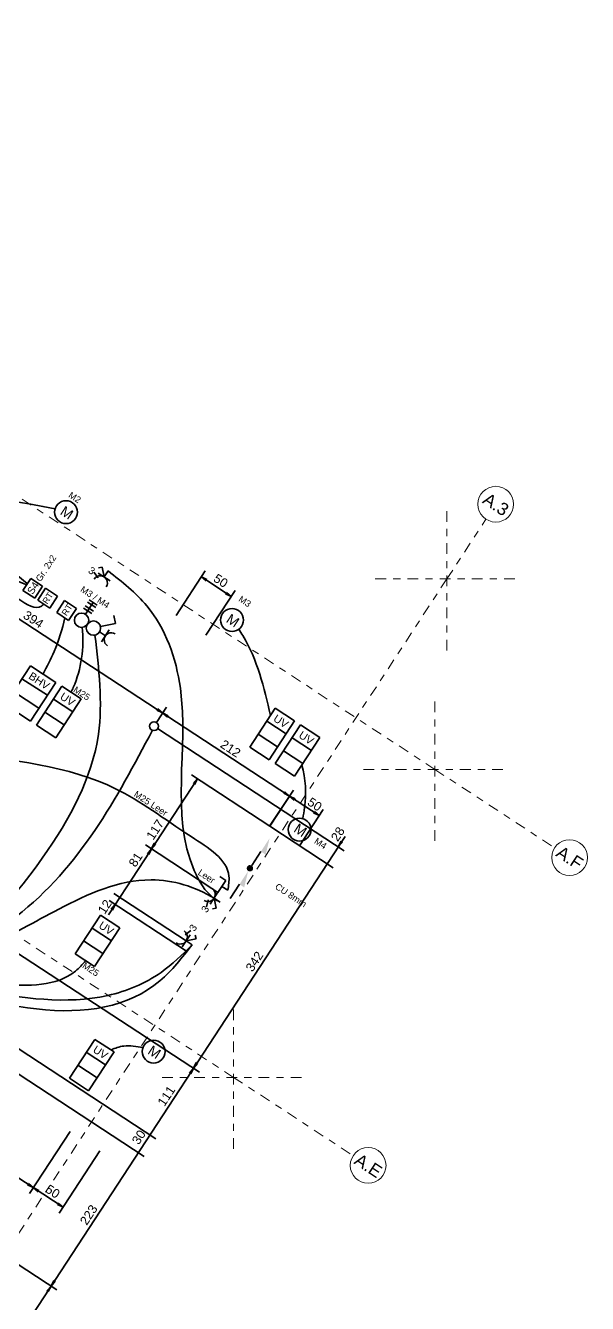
# Model space of a CAD drawing. Header units: metres. Extents: x 2696276 to 2696381, y 1245119 to 1245220.
# Drawn here: x 2696306.13 to 2696313.99, y 1245172.01 to 1245189.88 of the extents above; entities that cross this region are included whole.
import ezdxf
from ezdxf.lldxf.tags import DXFTag

# ---------------------------------------------------------------- set-up
doc = ezdxf.new("R2010")
doc.units = ezdxf.units.M
doc.header["$PDMODE"] = 2
doc.header["$PDSIZE"] = -2
doc.linetypes.add('000_hbf_Strichpunkt 3_1_1mm Achsen', pattern=[0.25, 0.15, -0.05, 0, -0.05])
for name, color, linetype, lineweight, true_color in [('008_232.1__Erdungen u. Schutzpotenzialausgleich', 1, 'Continuous', 35, 0xff0000), ('011_232.51_Lichtinstallationen allgemein', 150, 'Continuous', 35, 0x0080ff), ('011_232.51_Lichtinstallationen allgemein_Deckenltg', 150, 'Continuous', 35, 0x0080ff), ('013_232.61_Kraftinstallationen allgemein_Deckenltg', 1, 'Continuous', 35, 0xff0000), ('014_232.62_Storeninstallationen', 1, 'Continuous', 35, 0xff0000), ('014_232.62_Storeninstallationen_Deckenltg', 1, 'Continuous', 35, 0xff0000), ('016_232.70_HLKS-Installation', 5, 'Continuous', 35, 0x0000ff), ('016_232.70_HLKS-Installation_Bodenltg', 5, 'STRICHLINIE', 35, 0x0000ff), ('018_233.01_Innenleuchten', 150, 'Continuous', 35, 0x0080ff), ('035_236.3__UKV-Installationen', 24, 'Continuous', 35, 0x993300), ('035_236.3__UKV-Installationen_Bodenltg', 24, 'STRICHLINIE', 35, 0x993300), ('035_236.3__UKV-Installationen_Deckenltg', 24, 'Continuous', 35, 0x993300)]:
    doc.layers.add(name, color=color, linetype=linetype, lineweight=lineweight, true_color=true_color)
doc.layers.add('1_M01_Achsen.V', color=7, linetype='Continuous')
doc.layers.add('X_Mass', color=7, linetype='Continuous', lineweight=35)
doc.layers.add('X_Mass_Sperrzonen', color=7, linetype='Continuous', lineweight=35)
doc.styles.add('ERSTELLTER_STIL_2', font='arial.ttf')
doc.styles.get("Standard").update_dxf_attribs({"font": 'arial.ttf'})
tags = doc.linetypes.add('STRICHLINIE', pattern=[19.05, 12.7, -6.35]).pattern_tags.tags
tags[6:7] = [DXFTag(74, 4), DXFTag(75, 0), DXFTag(340, '0'), DXFTag(46, 0.0), DXFTag(50, 0.0), DXFTag(44, 0.0), DXFTag(45, 0.0)]
tags[4:5] = [DXFTag(74, 4), DXFTag(75, 0), DXFTag(340, '0'), DXFTag(46, 0.0), DXFTag(50, 0.0), DXFTag(44, 0.0), DXFTag(45, 0.0)]

# ---------------------------------------------------------------- blocks, each defined once
blk = doc.blocks.new('0_Leitung_ durchgehend-A0S2JC8M73', base_point=(818.4, 1245.3))
at = {"lineweight": -2}
blk.add_hatch(color=0, dxfattribs=at).paths.add_polyline_path([(819.7, 1292.5), (819, 1293.4), (818.6, 1294.5), (818.4, 1295.6), (818.6, 1296.8), (819, 1297.9), (819.7, 1298.8), (820.7, 1299.5), (821.7, 1299.9), (822.9, 1300.1), (824.1, 1299.9), (825.1, 1299.5), (826.1, 1298.8), (826.8, 1297.9), (827.2, 1296.8), (827.4, 1295.6), (827.2, 1294.5), (826.8, 1293.4), (826.1, 1292.5), (825.1, 1291.7), (824.1, 1291.3), (822.9, 1291.1), (821.7, 1291.3), (820.7, 1291.7)])
at = {"color": 0, "lineweight": -2}
for p, q in [((822.9, 1323.6), (822.9, 1300.1)), ((822.9, 1268.8), (822.9, 1245.3))]:
    blk.add_line(p, q, dxfattribs=at)
for points in [[(822.9, 1323.6), (822.9, 1345.9), (830.9, 1323.6)], [(830.9, 1268.8), (822.9, 1268.8), (822.9, 1291.1)]]:
    blk.add_solid(points, dxfattribs=at)
blk = doc.blocks.new('Maß-A0S2JC9A73', base_point=(813.9, 746))
at = {"color": 7, "linetype": 'ByBlock', "lineweight": -2, "ltscale": 0.35, "true_color": 0xffffff}
for p, q in [((813.9, 746), (813.9, 850)), ((863.7, 746), (863.7, 850)), ((813.9, 756), (822.6, 757.1)), ((813.9, 756), (863.7, 756)), ((822.6, 754.9), (813.9, 756)), ((822.6, 757.1), (822.6, 754.9)), ((855, 754.9), (855, 757.1)), ((855, 757.1), (863.7, 756)), ((863.7, 756), (855, 754.9))]:
    blk.add_line(p, q, dxfattribs=at)
for points in [[(813.9, 756), (822.6, 757.1), (822.6, 754.9)], [(863.7, 756), (855, 754.9), (855, 757.1)]]:
    blk.add_solid(points, dxfattribs=at)
at = {"color": 7, "linetype": 'ByBlock', "lineweight": -2, "ltscale": 0.35, "true_color": 0xffffff, "insert": (829.9, 772.7), "char_height": 12.5, "attachment_point": 1}
blk.add_mtext('{\\fArial;50}', dxfattribs=at)
blk = doc.blocks.new('Deckenlampendübel-A0S2JC9W73', base_point=(595.6, 1382.2))
at = {"color": 0, "lineweight": -2}
blk.add_circle((601.8, 1388.4), 6.19, dxfattribs=at)
blk = doc.blocks.new('Maß-A0S2JC9Y73', base_point=(285.9, 660.7))
at = {"color": 0, "linetype": 'ByBlock', "lineweight": -2, "ltscale": 0.35}
for p, q in [((606.6, 746), (606.6, 1012.5)), ((428.4, 746), (428.4, 867.5)), ((813.9, 746), (813.9, 850)), ((285.9, 766), (285.9, 660.7)), ((285.9, 756), (294.6, 757.1)), ((294.6, 754.9), (285.9, 756)), ((813.9, 756), (285.9, 756)), ((294.6, 757.1), (294.6, 754.9)), ((419.7, 754.9), (419.7, 757.1)), ((419.7, 757.1), (428.4, 756)), ((428.4, 756), (419.7, 754.9)), ((428.4, 756), (437.1, 757.1)), ((437.1, 754.9), (428.4, 756)), ((437.1, 757.1), (437.1, 754.9)), ((472.5, 754.9), (472.5, 757.1)), ((472.5, 757.1), (481.1, 756)), ((481.1, 756), (472.5, 754.9)), ((481.1, 766), (481.1, 660.7)), ((481.1, 756), (489.8, 757.1)), ((489.8, 754.9), (481.1, 756)), ((489.8, 757.1), (489.8, 754.9)), ((597.9, 754.9), (597.9, 757.1)), ((597.9, 757.1), (606.6, 756)), ((606.6, 756), (597.9, 754.9)), ((606.6, 756), (615.3, 757.1)), ((615.3, 754.9), (606.6, 756)), ((615.3, 757.1), (615.3, 754.9)), ((805.2, 754.9), (805.2, 757.1)), ((805.2, 757.1), (813.9, 756)), ((813.9, 756), (805.2, 754.9))]:
    blk.add_line(p, q, dxfattribs=at)
for points in [[(285.9, 756), (294.6, 757.1), (294.6, 754.9)], [(428.4, 756), (419.7, 754.9), (419.7, 757.1)], [(428.4, 756), (437.1, 757.1), (437.1, 754.9)], [(481.1, 756), (472.5, 754.9), (472.5, 757.1)], [(481.1, 756), (489.8, 757.1), (489.8, 754.9)], [(606.6, 756), (597.9, 754.9), (597.9, 757.1)], [(606.6, 756), (615.3, 757.1), (615.3, 754.9)], [(813.9, 756), (805.2, 754.9), (805.2, 757.1)]]:
    blk.add_solid(points, dxfattribs=at)
at = {"color": 0, "linetype": 'ByBlock', "lineweight": -2, "ltscale": 0.35, "char_height": 12.5, "attachment_point": 1}
for s, insert in [('{\\fArial;142}', (344, 772.7)), ('{\\fArial;53}', (445.8, 772.7)), ('{\\fArial;125}', (530.6, 772.7)), ('{\\fArial;207}', (696.3, 772.7))]:
    blk.add_mtext(s, dxfattribs=dict(at, insert=insert))
blk = doc.blocks.new('Schalterplatte UP-A0S2JCCE73', base_point=(344.4, 1446.9))
at = {"color": 0, "lineweight": -2}
for p, q in [((344.4, 1466.9), (364.4, 1466.9)), ((344.4, 1446.9), (344.4, 1466.9)), ((364.4, 1466.9), (364.4, 1446.9)), ((364.4, 1446.9), (344.4, 1446.9))]:
    blk.add_line(p, q, dxfattribs=at)
blk = doc.blocks.new('Kurzbezeichnung-A0S2JCCG73', base_point=(349.4, 1449))
at = {"color": 0, "lineweight": -2, "insert": (349.4, 1449), "char_height": 10, "attachment_point": 1, "rotation": 89.9996}
blk.add_mtext('{\\fArial;S4}', dxfattribs=at)
blk = doc.blocks.new('Gruppenzuleitung-A0S2JCGU73', base_point=(411, 1299.7))
at = {"color": 0, "lineweight": -2}
for p, q in [((453.4, 1364.5), (411, 1364.5)), ((411, 1364.5), (411, 1299.7)), ((453.4, 1299.7), (453.4, 1364.5)), ((411, 1342.9), (453.4, 1342.9)), ((411, 1321.3), (453.4, 1321.3)), ((411, 1299.7), (453.4, 1299.7))]:
    blk.add_line(p, q, dxfattribs=at)
at = {"color": 0, "lineweight": -2, "insert": (417.3, 1359.1), "char_height": 10.8, "attachment_point": 1}
blk.add_mtext('{\\fArial;BHV}', dxfattribs=at)
blk = doc.blocks.new('Maß-A0S2JCHG73', base_point=(438.4, 45))
at = {"linetype": 'ByBlock', "lineweight": -2, "ltscale": 0.35}
for points in [[(911.3, 1360), (911.3, 1360.3), (911.1, 1360.6), (910.9, 1360.9), (910.7, 1361.1), (910.3, 1361.2), (910, 1361.3), (909.7, 1361.2), (909.3, 1361.1), (909.1, 1360.9), (908.9, 1360.6), (908.7, 1360.3), (908.7, 1360), (908.7, 1359.6), (908.9, 1359.3), (909.1, 1359), (909.3, 1358.8), (909.7, 1358.7), (910, 1358.6), (910.3, 1358.7), (910.7, 1358.8), (910.9, 1359), (911.1, 1359.3), (911.3, 1359.6)], [(911.3, 907), (911.3, 907.3), (911.1, 907.6), (910.9, 907.9), (910.7, 908.1), (910.3, 908.3), (910, 908.3), (909.7, 908.3), (909.3, 908.1), (909.1, 907.9), (908.9, 907.6), (908.7, 907.3), (908.7, 907), (908.7, 906.7), (908.9, 906.3), (909.1, 906.1), (909.3, 905.9), (909.7, 905.7), (910, 905.7), (910.3, 905.7), (910.7, 905.9), (910.9, 906.1), (911.1, 906.3), (911.3, 906.7)], [(911.3, 877.5), (911.3, 877.8), (911.1, 878.1), (910.9, 878.4), (910.7, 878.6), (910.3, 878.7), (910, 878.8), (909.7, 878.7), (909.3, 878.6), (909.1, 878.4), (908.9, 878.1), (908.7, 877.8), (908.7, 877.5), (908.7, 877.1), (908.9, 876.8), (909.1, 876.5), (909.3, 876.3), (909.7, 876.2), (910, 876.1), (910.3, 876.2), (910.7, 876.3), (910.9, 876.5), (911.1, 876.8), (911.3, 877.1)]]:
    blk.add_hatch(color=0, dxfattribs=at).paths.add_polyline_path(points)
at = {"color": 0, "linetype": 'ByBlock', "lineweight": -2, "ltscale": 0.35}
for p, q in [((910, 1388.4), (908.9, 1397.1)), ((908.9, 1397.1), (911.1, 1397.1)), ((910, 1405.7), (910, 45)), ((911.1, 1397.1), (910, 1388.4)), ((920, 1388.4), (608, 1388.4)), ((920, 1360), (813.9, 1360)), ((910, 1018.4), (908.9, 1027.1)), ((908.9, 1027.1), (911.1, 1027.1)), ((911.1, 1027.1), (910, 1018.4)), ((920, 1018.4), (612.8, 1018.4)), ((908.9, 1009.7), (910, 1018.4)), ((911.1, 1009.7), (908.9, 1009.7)), ((910, 1018.4), (911.1, 1009.7)), ((920, 907), (438.4, 907)), ((920, 877.5), (438.4, 877.5)), ((910, 654.5), (908.9, 663.2)), ((908.9, 663.2), (911.1, 663.2)), ((911.1, 663.2), (910, 654.5)), ((920, 654.5), (487.3, 654.5)), ((908.9, 645.9), (910, 654.5)), ((911.1, 645.9), (908.9, 645.9)), ((910, 654.5), (911.1, 645.9))]:
    blk.add_line(p, q, dxfattribs=at)
for points in [[(910, 1388.4), (908.9, 1397.1), (911.1, 1397.1)], [(910, 1018.4), (908.9, 1027.1), (911.1, 1027.1)], [(910, 1018.4), (911.1, 1009.7), (908.9, 1009.7)], [(910, 654.5), (908.9, 663.2), (911.1, 663.2)], [(910, 654.5), (911.1, 645.9), (908.9, 645.9)]]:
    blk.add_solid(points, dxfattribs=at)
at = {"color": 0, "linetype": 'ByBlock', "lineweight": -2, "ltscale": 0.35, "char_height": 12.5, "attachment_point": 1, "rotation": 90}
for s, insert in [('{\\fArial;28}', (893.3, 1393.3)), ('{\\fArial;342}', (893.3, 1175.5)), ('{\\fArial;111}', (893.3, 950.7)), ('{\\fArial;30}', (892.5, 886.2)), ('{\\fArial;223}', (893.3, 752.1))]:
    blk.add_mtext(s, dxfattribs=dict(at, insert=insert))
blk = doc.blocks.new('Schalter_ Schema 0_ UP-A0S2JCJE73', base_point=(445.9, 1446.9))
at = {"color": 0, "lineweight": -2}
for p, q in [((478.2, 1479.2), (470.2, 1487.2)), ((463, 1464), (478.2, 1479.2))]:
    blk.add_line(p, q, dxfattribs=at)
blk.add_circle((455.9, 1456.9), 10, dxfattribs=at)
blk = doc.blocks.new('0_232.51_Lichtinstallationen allgemein_Deckenltg-A0S2JCKC73', base_point=(438.4, 910.4))
at = {"color": 0, "linetype": 'ByBlock', "lineweight": -2, "ltscale": 0.35}
blk.add_open_spline([(463, 1449.8), (493.3, 1413.5), (565.4, 1327.3), (580.4, 1142.7), (552.7, 959), (460.4, 916.8), (438.4, 910.4)], degree=3, knots=[0, 0, 0, 0, 138.72305, 328.853891, 548.715419, 617.489436, 617.489436, 617.489436, 617.489436], dxfattribs=at)
blk = doc.blocks.new('Motor allgemein-A0S2JCKK73', base_point=(319, 1555.5))
at = {"color": 0, "lineweight": -2}
blk.add_circle((335, 1571.5), 16, dxfattribs=at)
at = {"color": 0, "lineweight": -2, "insert": (328.3, 1578.5), "char_height": 14, "attachment_point": 1}
blk.add_mtext('{\\fArial;M}', dxfattribs=at)
blk = doc.blocks.new('Maß-A0S2JCL673', base_point=(813.9, 746))
at = {"color": 7, "linetype": 'ByBlock', "lineweight": -2, "ltscale": 0.35, "true_color": 0xffffff}
for p, q in [((813.9, 746), (813.9, 850)), ((863.7, 746), (863.7, 850)), ((813.9, 756), (822.6, 757.1)), ((813.9, 756), (863.7, 756)), ((822.6, 754.9), (813.9, 756)), ((822.6, 757.1), (822.6, 754.9)), ((855, 754.9), (855, 757.1)), ((855, 757.1), (863.7, 756)), ((863.7, 756), (855, 754.9))]:
    blk.add_line(p, q, dxfattribs=at)
for points in [[(813.9, 756), (822.6, 757.1), (822.6, 754.9)], [(863.7, 756), (855, 754.9), (855, 757.1)]]:
    blk.add_solid(points, dxfattribs=at)
at = {"color": 7, "linetype": 'ByBlock', "lineweight": -2, "ltscale": 0.35, "true_color": 0xffffff, "insert": (829.9, 772.7), "char_height": 12.5, "attachment_point": 1}
blk.add_mtext('{\\fArial;50}', dxfattribs=at)
blk = doc.blocks.new('0_236.3_UKV-Installationen_Bodenltg-A0S2JCL873', base_point=(389.4, 846))
at = {"color": 0, "lineweight": -2}
blk.add_open_spline([(389.4, 1203.9), (438.8, 1189), (570.3, 1149.4), (589.8, 988), (593.3, 856), (567.6, 847.2), (563.9, 846)], degree=3, knots=[0, 0, 0, 0, 144.368215, 384.178447, 452.142868, 463.463135, 463.463135, 463.463135, 463.463135], dxfattribs=at)
blk = doc.blocks.new('0_232.70_HLKS-Installation_Bodenltg-A0S2JCOQ73', base_point=(414.8, 1364.5))
at = {"color": 0, "lineweight": -2}
blk.add_open_spline([(432, 1364.5), (430.9, 1376.2), (428.4, 1404.2), (420.2, 1431.4), (414.8, 1446.9)], degree=3, knots=[0, 0, 0, 0, 34.969114, 84.372758, 84.372758, 84.372758, 84.372758], dxfattribs=at)
blk = doc.blocks.new('0_232.51_Lichtinstallationen allgemein_Bodenltg-A0S2JCQS73', base_point=(438.4, 901.5))
at = {"color": 0, "linetype": 'ByBlock', "lineweight": -2, "ltscale": 0.35}
blk.add_open_spline([(438.4, 903.8), (458.4, 899), (516.7, 908.2), (621.5, 954.3), (737.9, 1006.3), (800, 1097.2), (809.8, 1142.8), (813.9, 1161.9)], degree=3, knots=[0, 0, 0, 0, 61.70398, 168.79163, 348.471898, 429.547237, 487.722265, 487.722265, 487.722265, 487.722265], dxfattribs=at)
blk = doc.blocks.new('0_232.62_Storeninstallationen_Deckenltg-A0S2JCSA73', base_point=(442.2, 1364.5))
at = {"color": 0, "linetype": 'ByBlock', "lineweight": -2, "ltscale": 0.35}
blk.add_open_spline([(478.8, 1364.5), (478.5, 1366.9), (474.4, 1397.5), (460, 1427), (442.2, 1449.1)], degree=3, knots=[0, 0, 0, 0, 7.279793, 92.465262, 92.465262, 92.465262, 92.465262], dxfattribs=at)
blk = doc.blocks.new('0_232.62_Storeninstallationen_Deckenltg-A0S2JCTQ73', base_point=(79.3, 1322.6))
at = {"color": 0, "linetype": 'ByBlock', "lineweight": -2, "ltscale": 0.35}
blk.add_open_spline([(319.6, 1567.3), (234, 1531.5), (113.5, 1481.2), (83.1, 1357.1), (79.3, 1322.6)], degree=3, knots=[0, 0, 0, 0, 256.014376, 360.378361, 360.378361, 360.378361, 360.378361], dxfattribs=at)
blk = doc.blocks.new('0_232.51_Lichtinstallationen allgemein_Bodenltg-A0S2JCUU73', base_point=(429.4, 1232.8))
at = {"color": 0, "linetype": 'ByBlock', "lineweight": -2, "ltscale": 0.35}
blk.add_open_spline([(813.9, 1233), (810.5, 1232.9), (791.2, 1232.3), (692, 1282.2), (648, 1430.4), (520, 1527.3), (453.9, 1532.9), (429.4, 1535)], degree=3, knots=[0, 0, 0, 0, 10, 57.873069, 313.494361, 437.669809, 510.516879, 510.516879, 510.516879, 510.516879], dxfattribs=at)
blk = doc.blocks.new('0_232.51_Lichtinstallationen allgemein_Deckenltg-A0S2JCWG73', base_point=(276.2, 879.8))
at = {"color": 0, "linetype": 'ByBlock', "lineweight": -2, "ltscale": 0.35}
blk.add_open_spline([(418.4, 879.8), (414.2, 881.3), (392, 889.2), (353, 938.5), (371.7, 1027.9), (362.2, 1127.4), (282.3, 1199.7), (277.8, 1310), (270.2, 1439.8), (333.2, 1454.6), (344.4, 1456)], degree=3, knots=[0, 0, 0, 0, 13.352388, 70.50283, 166.39622, 275.611475, 353.84389, 467.2828, 612.747766, 646.681726, 646.681726, 646.681726, 646.681726], dxfattribs=at)
blk = doc.blocks.new('Maß-A0S2JCWY73', base_point=(676.1, 1129.7))
at = {"linetype": 'ByBlock', "lineweight": -2, "ltscale": 0.35}
blk.add_hatch(color=0, dxfattribs=at).paths.add_polyline_path([(694.3, 1161.9), (694.3, 1162.2), (694.1, 1162.6), (693.9, 1162.8), (693.7, 1163), (693.3, 1163.2), (693, 1163.2), (692.7, 1163.2), (692.3, 1163), (692.1, 1162.8), (691.9, 1162.6), (691.7, 1162.2), (691.7, 1161.9), (691.7, 1161.6), (691.9, 1161.2), (692.1, 1161), (692.3, 1160.8), (692.7, 1160.6), (693, 1160.6), (693.3, 1160.6), (693.7, 1160.8), (693.9, 1161), (694.1, 1161.2), (694.3, 1161.6)])
at = {"color": 0, "linetype": 'ByBlock', "lineweight": -2, "ltscale": 0.35}
for p, q in [((683, 1360), (813.9, 1360)), ((691.9, 1351.3), (693, 1360)), ((693, 1360), (694.1, 1351.3)), ((693, 1360), (693, 1132.6)), ((694.1, 1351.3), (691.9, 1351.3)), ((693, 1243), (691.9, 1251.6)), ((691.9, 1251.6), (694.1, 1251.6)), ((694.1, 1251.6), (693, 1243)), ((683, 1243), (793.9, 1243)), ((691.9, 1234.3), (693, 1243)), ((694.1, 1234.3), (691.9, 1234.3)), ((693, 1243), (694.1, 1234.3)), ((683, 1161.9), (803.9, 1161.9)), ((683, 1150), (813.9, 1150)), ((691.9, 1141.3), (693, 1150)), ((693, 1150), (694.1, 1141.3)), ((694.1, 1141.3), (691.9, 1141.3))]:
    blk.add_line(p, q, dxfattribs=at)
for points in [[(693, 1360), (694.1, 1351.3), (691.9, 1351.3)], [(693, 1243), (691.9, 1251.6), (694.1, 1251.6)], [(693, 1243), (694.1, 1234.3), (691.9, 1234.3)], [(693, 1150), (694.1, 1141.3), (691.9, 1141.3)]]:
    blk.add_solid(points, dxfattribs=at)
at = {"color": 0, "linetype": 'ByBlock', "lineweight": -2, "ltscale": 0.35, "char_height": 12.5, "attachment_point": 1, "rotation": 90}
for s, insert in [('{\\fArial;117}', (676.1, 1253.7)), ('{\\fArial;81}', (676.2, 1208.4)), ('{\\fArial;12}', (676.2, 1129.7))]:
    blk.add_mtext(s, dxfattribs=dict(at, insert=insert))
blk = doc.blocks.new('Steckdose T13_ UP_ 3-fach_ geschaltet-A0S2JCX873', base_point=(793.9, 1151.9))
at = {"color": 0, "lineweight": -2}
for p, q in [((798.2, 1168.1), (801.6, 1177.5)), ((803.9, 1151.9), (803.9, 1171.9)), ((803.9, 1161.9), (813.9, 1171.9)), ((803.9, 1161.9), (813.9, 1161.9)), ((813.9, 1171.9), (810.3, 1175.4))]:
    blk.add_line(p, q, dxfattribs=at)
blk.add_ellipse((793.9, 1161.9), major_axis=(0, -10), ratio=1, start_param=0, end_param=3.141593, dxfattribs=at)
at = {"color": 0, "lineweight": -2, "insert": (796.8, 1178.7), "char_height": 10, "attachment_point": 1, "rotation": 90}
blk.add_mtext('{\\fArial;3}', dxfattribs=at)
blk = doc.blocks.new('Maß-A0S2JCXE73', base_point=(543.1, 1535))
at = {"color": 7, "linetype": 'ByBlock', "lineweight": -2, "ltscale": 0.35, "true_color": 0xffffff}
for p, q in [((543.1, 1609.5), (543.1, 1535)), ((592.9, 1609.5), (592.9, 1535)), ((543.1, 1599.5), (551.7, 1600.6)), ((592.9, 1599.5), (543.1, 1599.5)), ((551.7, 1598.4), (543.1, 1599.5)), ((551.7, 1600.6), (551.7, 1598.4)), ((584.2, 1598.4), (584.2, 1600.6)), ((584.2, 1600.6), (592.9, 1599.5)), ((592.9, 1599.5), (584.2, 1598.4))]:
    blk.add_line(p, q, dxfattribs=at)
for points in [[(543.1, 1599.5), (551.7, 1600.6), (551.7, 1598.4)], [(592.9, 1599.5), (584.2, 1598.4), (584.2, 1600.6)]]:
    blk.add_solid(points, dxfattribs=at)
at = {"color": 7, "linetype": 'ByBlock', "lineweight": -2, "ltscale": 0.35, "true_color": 0xffffff, "insert": (559, 1616.2), "char_height": 12.5, "attachment_point": 1}
blk.add_mtext('{\\fArial;50}', dxfattribs=at)
blk = doc.blocks.new('Raumthermostat_ UP-A0S2JCYC73', base_point=(400.9, 1446.9))
at = {"color": 0, "lineweight": -2}
for p, q in [((400.9, 1446.9), (400.9, 1466.9)), ((400.9, 1466.9), (420.9, 1466.9)), ((420.9, 1446.9), (420.9, 1466.9)), ((420.9, 1446.9), (400.9, 1446.9))]:
    blk.add_line(p, q, dxfattribs=at)
at = {"color": 0, "lineweight": -2, "insert": (406.5, 1449.8), "char_height": 8.8, "attachment_point": 1, "rotation": 90}
blk.add_mtext('{\\fArial;RT}', dxfattribs=at)
blk = doc.blocks.new('0_232.62_Storeninstallationen_Deckenltg-A0S2JD0673', base_point=(804.6, 1394.2))
at = {"color": 0, "linetype": 'ByBlock', "lineweight": -2, "ltscale": 0.35}
blk.add_open_spline([(846.6, 1394.2), (844.6, 1399), (835.3, 1422.3), (819.3, 1442.8), (804.6, 1456.3)], degree=3, knots=[0, 0, 0, 0, 15.587001, 75.269673, 75.269673, 75.269673, 75.269673], dxfattribs=at)
blk = doc.blocks.new('0_232.51_Lichtinstallationen allgemein_Bodenltg-A0S2JD1C73', base_point=(543.4, 846))
at = {"color": 0, "linetype": 'ByBlock', "lineweight": -2, "ltscale": 0.35}
blk.add_open_spline([(543.9, 846), (543.6, 852.8), (540.6, 917.8), (697.8, 957.6), (804.8, 1056.1), (811.9, 1139), (813.9, 1161.9)], degree=3, knots=[0, 0, 0, 0, 20, 190.411694, 367.686012, 435.13941, 435.13941, 435.13941, 435.13941], dxfattribs=at)
blk = doc.blocks.new('Gruppenzuleitung-A0S2JD4473', base_point=(463.4, 1299.7))
at = {"color": 0, "linetype": 'ByBlock', "lineweight": -2, "ltscale": 0.35}
for p, q in [((495.7, 1364.5), (463.4, 1364.5)), ((463.4, 1364.5), (463.4, 1299.7)), ((495.7, 1299.7), (495.7, 1364.5)), ((463.4, 1342.9), (495.7, 1342.9)), ((463.4, 1321.3), (495.7, 1321.3)), ((463.4, 1299.7), (495.7, 1299.7))]:
    blk.add_line(p, q, dxfattribs=at)
at = {"color": 0, "linetype": 'ByBlock', "lineweight": -2, "ltscale": 0.35, "insert": (469.7, 1359.1), "char_height": 10.8, "attachment_point": 1}
blk.add_mtext('{\\fArial;UV}', dxfattribs=at)
blk = doc.blocks.new('0_232.51_Lichtinstallationen allgemein_Bodenltg-A0S2JD5E73', base_point=(438.4, 907.6))
at = {"color": 0, "linetype": 'ByBlock', "lineweight": -2, "ltscale": 0.35}
blk.add_open_spline([(813.9, 1233), (810.6, 1233), (776.6, 1233.4), (695.4, 1209.2), (631.6, 1107.4), (579.2, 1003), (519.1, 925), (461.7, 909.2), (441.3, 907.8), (438.4, 907.6)], degree=3, knots=[0, 0, 0, 0, 10, 101.845108, 236.936912, 350.373514, 461.544477, 514.097769, 522.83844, 522.83844, 522.83844, 522.83844], dxfattribs=at)
blk = doc.blocks.new('Motor allgemein-A0S2JD5U73', base_point=(595.9, 1556.5))
at = {"color": 0, "lineweight": -2}
blk.add_circle((611.9, 1572.5), 16, dxfattribs=at)
at = {"color": 0, "lineweight": -2, "insert": (605.2, 1579.5), "char_height": 14, "attachment_point": 1}
blk.add_mtext('{\\fArial;M}', dxfattribs=at)
blk = doc.blocks.new('Motor allgemein-A0S2JD7273', base_point=(834.5, 991.4))
at = {"color": 0, "lineweight": -2}
blk.add_circle((850.5, 1007.4), 16, dxfattribs=at)
at = {"color": 0, "lineweight": -2, "insert": (843.8, 1014.4), "char_height": 14, "attachment_point": 1}
blk.add_mtext('{\\fArial;M}', dxfattribs=at)
blk = doc.blocks.new('Steckdose T13_ UP_ 3-fach_ geschaltet-A0S2JD7G73', base_point=(406.1, 1515))
at = {"color": 0, "lineweight": -2}
for p, q in [((423.2, 1519.3), (413.8, 1522.7)), ((419.4, 1535), (415.8, 1531.4)), ((429.4, 1525), (419.4, 1535)), ((439.4, 1525), (419.4, 1525)), ((429.4, 1525), (429.4, 1535))]:
    blk.add_line(p, q, dxfattribs=at)
blk.add_ellipse((429.4, 1515), major_axis=(10, 0), ratio=1, start_param=0, end_param=3.141593, dxfattribs=at)
at = {"color": 0, "lineweight": -2, "insert": (406.1, 1527.8), "char_height": 10, "attachment_point": 1}
blk.add_mtext('{\\fArial;3}', dxfattribs=at)
blk = doc.blocks.new('Gruppenzuleitung-A0S2JD8K73', base_point=(772.3, 911.8))
at = {"color": 0, "linetype": 'ByBlock', "lineweight": -2, "ltscale": 0.35}
for p, q in [((804.6, 976.6), (772.3, 976.6)), ((772.3, 976.6), (772.3, 911.8)), ((804.6, 911.8), (804.6, 976.6)), ((772.3, 955), (804.6, 955)), ((772.3, 933.4), (804.6, 933.4)), ((772.3, 911.8), (804.6, 911.8))]:
    blk.add_line(p, q, dxfattribs=at)
at = {"color": 0, "linetype": 'ByBlock', "lineweight": -2, "ltscale": 0.35, "insert": (778.6, 971.2), "char_height": 10.8, "attachment_point": 1}
blk.add_mtext('{\\fArial;UV}', dxfattribs=at)
blk = doc.blocks.new('Gruppenzuleitung-A0S2JDBK73', base_point=(684, 1061.7))
at = {"color": 0, "linetype": 'ByBlock', "lineweight": -2, "ltscale": 0.35}
for p, q in [((716.3, 1126.5), (684, 1126.5)), ((684, 1126.5), (684, 1061.7)), ((716.3, 1061.7), (716.3, 1126.5)), ((684, 1104.9), (716.3, 1104.9)), ((684, 1083.3), (716.3, 1083.3)), ((684, 1061.7), (716.3, 1061.7))]:
    blk.add_line(p, q, dxfattribs=at)
at = {"color": 0, "linetype": 'ByBlock', "lineweight": -2, "ltscale": 0.35, "insert": (690.3, 1121.1), "char_height": 10.8, "attachment_point": 1}
blk.add_mtext('{\\fArial;UV}', dxfattribs=at)
blk = doc.blocks.new('0_236.3_UKV-Installationen_Deckenltg-A0S2JDDQ73', base_point=(389.4, 1203.9))
at = {"color": 0, "linetype": 'ByBlock', "lineweight": -2, "ltscale": 0.35}
blk.add_open_spline([(813.9, 1253), (811.1, 1259.2), (797.5, 1289.6), (707.5, 1285.6), (571.4, 1296.7), (460.9, 1240.4), (389.4, 1203.9)], degree=3, knots=[0, 0, 0, 0, 19.605554, 96.356642, 221.512828, 451.891016, 451.891016, 451.891016, 451.891016], dxfattribs=at)
blk = doc.blocks.new('0_232.51_Lichtinstallationen allgemein_Bodenltg-A0S2JDEK73', base_point=(209.3, 878.1))
at = {"color": 0, "linetype": 'ByBlock', "lineweight": -2, "ltscale": 0.35}
blk.add_open_spline([(418.4, 878.1), (414.2, 878.9), (396.2, 882.1), (369.8, 901.3), (348.7, 936.6), (349.6, 983.6), (360.3, 1042.4), (342.2, 1128.1), (246.6, 1217.7), (220.5, 1319.5), (209.3, 1382.3)], degree=3, knots=[0, 0, 0, 0, 12.787431, 54.735445, 92.609888, 131.737211, 191.676962, 272.955484, 380.725135, 572.286726, 572.286726, 572.286726, 572.286726], dxfattribs=at)
blk = doc.blocks.new('Gruppenzuleitung-A0S2JDEQ73', base_point=(730, 1437.4))
at = {"color": 0, "linetype": 'ByBlock', "lineweight": -2, "ltscale": 0.35}
for p, q in [((762.3, 1502.2), (730, 1502.2)), ((730, 1502.2), (730, 1437.4)), ((762.3, 1437.4), (762.3, 1502.2)), ((730, 1480.6), (762.3, 1480.6)), ((730, 1459), (762.3, 1459)), ((730, 1437.4), (762.3, 1437.4))]:
    blk.add_line(p, q, dxfattribs=at)
at = {"color": 0, "linetype": 'ByBlock', "lineweight": -2, "ltscale": 0.35, "insert": (736.3, 1496.8), "char_height": 10.8, "attachment_point": 1}
blk.add_mtext('{\\fArial;UV}', dxfattribs=at)
blk = doc.blocks.new('1xRJ45-Steckdose_ UP-A0S2JDJ873', base_point=(793.9, 1243))
at = {"color": 0, "lineweight": -2}
for p, q in [((803.9, 1263), (793.9, 1263)), ((803.9, 1243), (803.9, 1263)), ((803.9, 1253), (813.9, 1253)), ((793.9, 1243), (803.9, 1243))]:
    blk.add_line(p, q, dxfattribs=at)
blk = doc.blocks.new('0_232.62_Storeninstallationen_Deckenltg-A0S2JDK873', base_point=(799.5, 976.6))
at = {"color": 0, "linetype": 'ByBlock', "lineweight": -2, "ltscale": 0.35}
blk.add_open_spline([(834.9, 1003.8), (826.6, 1000.2), (812.5, 994.2), (802.7, 982), (799.5, 976.6)], degree=3, knots=[0, 0, 0, 0, 26.624469, 45.372403, 45.372403, 45.372403, 45.372403], dxfattribs=at)
blk = doc.blocks.new('0_232.51_Lichtinstallationen allgemein_Deckenltg-A0S2JDKW73', base_point=(438.4, 908.8))
at = {"color": 0, "linetype": 'ByBlock', "lineweight": -2, "ltscale": 0.35}
blk.add_open_spline([(603.2, 1382.4), (613.2, 1274.9), (628.8, 1107.6), (523.3, 928.3), (451.1, 910.9), (438.4, 908.8)], degree=3, knots=[0, 0, 0, 0, 322.521697, 502.056633, 540.81849, 540.81849, 540.81849, 540.81849], dxfattribs=at)
blk = doc.blocks.new('Raumthermostat_ UP-A0S2JDLQ73', base_point=(369.4, 1446.9))
at = {"color": 0, "lineweight": -2}
for p, q in [((369.4, 1466.9), (369.4, 1446.9)), ((369.4, 1466.9), (389.4, 1466.9)), ((389.4, 1466.9), (389.4, 1446.9)), ((389.4, 1446.9), (369.4, 1446.9))]:
    blk.add_line(p, q, dxfattribs=at)
at = {"color": 0, "lineweight": -2, "insert": (375, 1448.8), "char_height": 8.8, "attachment_point": 1, "rotation": 90}
blk.add_mtext('{\\fArial;RT}', dxfattribs=at)
blk = doc.blocks.new('0_232.51_Lichtinstallationen allgemein_Bodenltg-A0S2JDP273', base_point=(438.4, 903.8))
at = {"color": 0, "linetype": 'ByBlock', "lineweight": -2, "ltscale": 0.35}
blk.add_open_spline([(701.4, 1061.7), (700.4, 1054.9), (694.1, 1013.1), (621.9, 968.3), (544, 930.2), (482.6, 904.9), (448.6, 903.2), (438.9, 904.9), (438.4, 905)], degree=3, knots=[0, 0, 0, 0, 20.337763, 125.05712, 221.017605, 292.004155, 319.853232, 321.471032, 321.471032, 321.471032, 321.471032], dxfattribs=at)
blk = doc.blocks.new('Maß-A0S2JDPQ73', base_point=(813.9, 1360))
at = {"color": 7, "linetype": 'ByBlock', "lineweight": -2, "ltscale": 0.35, "true_color": 0xffffff}
for p, q in [((813.9, 1420.5), (813.9, 1360)), ((863.7, 1420.5), (863.7, 1360)), ((813.9, 1410.5), (822.6, 1411.6)), ((813.9, 1410.5), (863.7, 1410.5)), ((822.6, 1409.4), (813.9, 1410.5)), ((822.6, 1411.6), (822.6, 1409.4)), ((855, 1409.4), (855, 1411.6)), ((855, 1411.6), (863.7, 1410.5)), ((863.7, 1410.5), (855, 1409.4))]:
    blk.add_line(p, q, dxfattribs=at)
for points in [[(813.9, 1410.5), (822.6, 1411.6), (822.6, 1409.4)], [(863.7, 1410.5), (855, 1409.4), (855, 1411.6)]]:
    blk.add_solid(points, dxfattribs=at)
at = {"color": 7, "linetype": 'ByBlock', "lineweight": -2, "ltscale": 0.35, "true_color": 0xffffff, "insert": (840.2, 1426.5), "char_height": 12.5, "attachment_point": 1}
blk.add_mtext('{\\fArial;50}', dxfattribs=at)
blk = doc.blocks.new('Storentaster_ UP_ 2-fach-A0S2JDRA73', base_point=(425.9, 1446.9))
at = {"color": 0, "lineweight": -2}
for p, q in [((429, 1486.7), (442.8, 1486.7)), ((435.9, 1466.9), (435.9, 1486.7)), ((429, 1482.7), (442.8, 1482.7)), ((429, 1476.7), (442.8, 1476.7)), ((429, 1472.7), (442.8, 1472.7))]:
    blk.add_line(p, q, dxfattribs=at)
blk.add_circle((435.9, 1456.9), 10, dxfattribs=at)
blk = doc.blocks.new('0_232.51_Lichtinstallationen allgemein_Bodenltg-A0S2JDSC73', base_point=(39.9, 1243.9))
at = {"color": 0, "linetype": 'ByBlock', "lineweight": -2, "ltscale": 0.35}
blk.add_open_spline([(389.4, 1243.9), (379.4, 1302.4), (349.8, 1476.3), (163.5, 1511.6), (39.9, 1535)], degree=3, knots=[0, 0, 0, 0, 166.680104, 495.928194, 495.928194, 495.928194, 495.928194], dxfattribs=at)
blk = doc.blocks.new('Maß-A0S2JDTI73', base_point=(26.4, 1360))
at = {"color": 0, "linetype": 'ByBlock', "lineweight": -2, "ltscale": 0.35}
for p, q in [((26.4, 1400.5), (26.4, 1535)), ((208.2, 1420.5), (208.2, 1394.6)), ((601.8, 1420.5), (601.8, 1394.6)), ((813.9, 1420.5), (813.9, 1360)), ((26.4, 1410.5), (35.1, 1411.6)), ((35.1, 1409.4), (26.4, 1410.5)), ((813.9, 1410.5), (26.4, 1410.5)), ((35.1, 1411.6), (35.1, 1409.4)), ((199.5, 1409.4), (199.5, 1411.6)), ((199.5, 1411.6), (208.2, 1410.5)), ((208.2, 1410.5), (199.5, 1409.4)), ((208.2, 1410.5), (216.9, 1411.6)), ((216.9, 1409.4), (208.2, 1410.5)), ((216.9, 1411.6), (216.9, 1409.4)), ((593.1, 1409.4), (593.1, 1411.6)), ((593.1, 1411.6), (601.8, 1410.5)), ((601.8, 1410.5), (593.1, 1409.4)), ((601.8, 1410.5), (610.5, 1411.6)), ((610.5, 1409.4), (601.8, 1410.5)), ((610.5, 1411.6), (610.5, 1409.4)), ((805.2, 1409.4), (805.2, 1411.6)), ((805.2, 1411.6), (813.9, 1410.5)), ((813.9, 1410.5), (805.2, 1409.4))]:
    blk.add_line(p, q, dxfattribs=at)
for points in [[(26.4, 1410.5), (35.1, 1411.6), (35.1, 1409.4)], [(208.2, 1410.5), (199.5, 1409.4), (199.5, 1411.6)], [(208.2, 1410.5), (216.9, 1411.6), (216.9, 1409.4)], [(601.8, 1410.5), (593.1, 1409.4), (593.1, 1411.6)], [(601.8, 1410.5), (610.5, 1411.6), (610.5, 1409.4)], [(813.9, 1410.5), (805.2, 1409.4), (805.2, 1411.6)]]:
    blk.add_solid(points, dxfattribs=at)
at = {"color": 0, "linetype": 'ByBlock', "lineweight": -2, "ltscale": 0.35, "char_height": 12.5, "attachment_point": 1}
for s, insert in [('{\\fArial;182}', (117.3, 1426.8)), ('{\\fArial;394}', (364.4, 1427.4)), ('{\\fArial;212}', (694, 1427.2))]:
    blk.add_mtext(s, dxfattribs=dict(at, insert=insert))
blk = doc.blocks.new('Steckdose T13_ UP-A0S2JDTK73', base_point=(465.9, 1446.9))
at = {"color": 0, "lineweight": -2}
for p, q in [((475.9, 1466.9), (475.9, 1446.9)), ((475.9, 1456.9), (465.9, 1456.9))]:
    blk.add_line(p, q, dxfattribs=at)
blk.add_ellipse((485.9, 1456.9), major_axis=(0, 10), ratio=1, start_param=0, end_param=3.141593, dxfattribs=at)
blk = doc.blocks.new('Gruppenzuleitung-A0S2JDU273', base_point=(772.3, 1437.4))
at = {"color": 0, "linetype": 'ByBlock', "lineweight": -2, "ltscale": 0.35}
for p, q in [((804.6, 1502.2), (772.3, 1502.2)), ((772.3, 1502.2), (772.3, 1437.4)), ((804.6, 1437.4), (804.6, 1502.2)), ((772.3, 1480.6), (804.6, 1480.6)), ((772.3, 1459), (804.6, 1459)), ((772.3, 1437.4), (804.6, 1437.4))]:
    blk.add_line(p, q, dxfattribs=at)
at = {"color": 0, "linetype": 'ByBlock', "lineweight": -2, "ltscale": 0.35, "insert": (778.6, 1496.8), "char_height": 10.8, "attachment_point": 1}
blk.add_mtext('{\\fArial;UV}', dxfattribs=at)
blk = doc.blocks.new('0_232.62_Storeninstallationen_Deckenltg-A0S2JDUC73', base_point=(626.8, 1490.2))
at = {"color": 0, "linetype": 'ByBlock', "lineweight": -2, "ltscale": 0.35}
blk.add_open_spline([(730, 1490.2), (701, 1517.9), (669.4, 1548), (630.1, 1565.4), (626.8, 1566.7)], degree=3, knots=[0, 0, 0, 0, 118.156366, 128.682707, 128.682707, 128.682707, 128.682707], dxfattribs=at)
blk = doc.blocks.new('0_232.70_HLKS-Installation_Bodenltg-A0S2JDUW73', base_point=(154.6, 1322.6))
at = {"color": 0, "lineweight": -2}
blk.add_open_spline([(379.4, 1446.9), (379.1, 1445.6), (376.1, 1433.2), (331.2, 1433.8), (284.4, 1432.9), (221.4, 1436.2), (167.2, 1395.1), (155.5, 1350.1), (154.6, 1322.6)], degree=3, knots=[0, 0, 0, 0, 4.03775, 37.339624, 100.63207, 167.291028, 212.054576, 294.632332, 294.632332, 294.632332, 294.632332], dxfattribs=at)
blk = doc.blocks.new('0_232.62_Storeninstallationen_Deckenltg-A0S2JDVS73', base_point=(114.4, 1322.6))
at = {"color": 0, "linetype": 'ByBlock', "lineweight": -2, "ltscale": 0.35}
blk.add_open_spline([(114.4, 1322.6), (118, 1348.2), (132.4, 1450.4), (271.5, 1468.3), (344.4, 1458.3)], degree=3, knots=[0, 0, 0, 0, 74.151826, 294.879599, 294.879599, 294.879599, 294.879599], dxfattribs=at)
blk = doc.blocks.new('Steckdose T13_ UP_ 3-fach_ geschaltet-A0S2JDVU73', base_point=(793.9, 1209.6))
at = {"color": 0, "lineweight": -2}
for p, q in [((803.9, 1243), (803.9, 1223)), ((798.2, 1226.8), (801.6, 1217.3)), ((803.9, 1233), (813.9, 1233)), ((803.9, 1233), (813.9, 1223)), ((813.9, 1223), (810.3, 1219.4))]:
    blk.add_line(p, q, dxfattribs=at)
blk.add_ellipse((793.9, 1233), major_axis=(0, -10), ratio=1, start_param=0, end_param=3.141593, dxfattribs=at)
at = {"color": 0, "lineweight": -2, "insert": (796.8, 1209.6), "char_height": 10, "attachment_point": 1, "rotation": 90}
blk.add_mtext('{\\fArial;3}', dxfattribs=at)
blk = doc.blocks.new('0_236.3_UKV-Installationen_Bodenltg-A0S2JDXY73', base_point=(389.4, 458))
at = {"color": 0, "lineweight": -2}
blk.add_open_spline([(553.9, 458), (551.3, 506.4), (543.8, 646.5), (491.8, 859.3), (551.9, 1128.5), (426.8, 1186.5), (389.4, 1203.9)], degree=3, knots=[0, 0, 0, 0, 144.457958, 417.654789, 688.309906, 803.541865, 803.541865, 803.541865, 803.541865], dxfattribs=at)
blk = doc.blocks.new('Motor allgemein-A0S2JDYI73', base_point=(835.4, 1363))
at = {"color": 0, "lineweight": -2}
blk.add_circle((851.4, 1379), 16, dxfattribs=at)
at = {"color": 0, "lineweight": -2, "insert": (844.7, 1386), "char_height": 14, "attachment_point": 1}
blk.add_mtext('{\\fArial;M}', dxfattribs=at)
blk = doc.blocks.new('A$C4181af03')
at = {"layer": '1_M01_Achsen.V', "color": 7, "linetype": '000_hbf_Strichpunkt 3_1_1mm Achsen', "lineweight": 13}
for p, q in [((8.319, 17.85), (8.319, 18.85)), ((8.319, 17.85), (8.319, 18.85)), ((8.319, 17.85), (8.319, -15.15)), ((8.319, 17.85), (8.319, -15.15)), ((9.639, 15.53), (-9.361, 15.53)), ((9.639, 15.53), (-9.361, 15.53)), ((9.639, 15.53), (11.639, 15.53)), ((9.639, 15.53), (11.639, 15.53)), ((9.639, 10.385), (-9.361, 10.385)), ((9.639, 10.385), (-9.361, 10.385)), ((9.639, 10.385), (11.639, 10.385)), ((9.639, 10.385), (11.639, 10.385))]:
    blk.add_line(p, q, dxfattribs=at)
at = {"layer": '1_M01_Achsen.V', "color": 7, "linetype": 'Continuous', "lineweight": 13}
for centre in [(8.319, 19.1), (8.319, 19.1), (11.889, 15.53), (11.889, 15.53), (11.889, 10.385), (11.889, 10.385)]:
    blk.add_circle(centre, 0.25, dxfattribs=at)
at = {"layer": '1_M01_Achsen.V', "color": 7, "linetype": '000_hbf_Strichpunkt 3_1_1mm Achsen', "lineweight": 13}
for p in [(8.319, 17.85), (8.319, 17.85), (8.319, 17.85), (8.319, 17.85), (9.639, 15.53), (9.639, 15.53), (9.639, 15.53), (9.639, 15.53), (9.639, 10.385), (9.639, 10.385), (9.639, 10.385), (9.639, 10.385)]:
    blk.add_point(p, dxfattribs=at)
at = {"layer": '1_M01_Achsen.V', "color": 7, "lineweight": 13, "char_height": 0.175, "attachment_point": 1, "style": 'ERSTELLTER_STIL_2'}
for s, insert in [('\\A1;\\pt0;{\\fArial|b0|i0|c0|p34;A.3}', (8.139, 19.187)), ('\\A1;\\pt0;{\\fArial|b0|i0|c0|p34;A.3}', (8.139, 19.187)), ('\\A1;\\pt0;{\\fArial|b0|i0|c0|p34;A.F}', (11.702, 15.617)), ('\\A1;\\pt0;{\\fArial|b0|i0|c0|p34;A.F}', (11.702, 15.617)), ('\\A1;\\pt0;{\\fArial|b0|i0|c0|p34;A.E}', (11.696, 10.472)), ('\\A1;\\pt0;{\\fArial|b0|i0|c0|p34;A.E}', (11.696, 10.472))]:
    blk.add_mtext(s, dxfattribs=dict(at, insert=insert))
blk = doc.blocks.new('A$Ccc2696ef')
blk.add_blockref('A$C4181af03', (0, 0))

msp = doc.modelspace()

# ---------------------------------------------------------------- block references
at = {"rotation": 326.8000002754653}
msp.add_blockref('A$Ccc2696ef', (2696295.289, 1245171.757), dxfattribs=at)
at = {"layer": '008_232.1__Erdungen u. Schutzpotenzialausgleich', "linetype": 'Continuous', "ltscale": 0.35, "xscale": 0.01, "yscale": 0.01, "zscale": 0.01, "rotation": 326.8000002754653}
msp.add_blockref('0_Leitung_ durchgehend-A0S2JC8M73', (2696308.957, 1245177.696), dxfattribs=at)
at = {"layer": '011_232.51_Lichtinstallationen allgemein', "linetype": 'Continuous', "ltscale": 0.35, "xscale": 0.01, "yscale": 0.01, "zscale": 0.01, "rotation": 326.8000002754653}
for name, p in [('Steckdose T13_ UP_ 3-fach_ geschaltet-A0S2JD7G73', (2696306.982, 1245182.21)), ('Schalterplatte UP-A0S2JCCE73', (2696306.094, 1245181.978)), ('Kurzbezeichnung-A0S2JCCG73', (2696306.147, 1245181.968)), ('Schalter_ Schema 0_ UP-A0S2JCJE73', (2696306.943, 1245181.422)), ('Steckdose T13_ UP-A0S2JDTK73', (2696307.11, 1245181.313)), ('Steckdose T13_ UP_ 3-fach_ geschaltet-A0S2JDVU73', (2696308.556, 1245177.532)), ('Steckdose T13_ UP_ 3-fach_ geschaltet-A0S2JCX873', (2696308.24, 1245177.048))]:
    msp.add_blockref(name, p, dxfattribs=at)
at = {"layer": '011_232.51_Lichtinstallationen allgemein_Deckenltg', "ltscale": 0.35, "xscale": 0.01, "yscale": 0.01, "zscale": 0.01, "rotation": 326.8000002754653}
for name, p in [('0_232.51_Lichtinstallationen allgemein_Bodenltg-A0S2JDSC73', (2696302.434, 1245181.947)), ('0_232.51_Lichtinstallationen allgemein_Deckenltg-A0S2JCWG73', (2696302.418, 1245177.607)), ('0_232.51_Lichtinstallationen allgemein_Bodenltg-A0S2JDEK73', (2696301.849, 1245177.959)), ('0_232.51_Lichtinstallationen allgemein_Bodenltg-A0S2JCUU73', (2696305.633, 1245179.721)), ('0_232.51_Lichtinstallationen allgemein_Deckenltg-A0S2JCKC73', (2696303.943, 1245176.974)), ('0_232.51_Lichtinstallationen allgemein_Deckenltg-A0S2JDKW73', (2696303.934, 1245176.961)), ('0_232.51_Lichtinstallationen allgemein_Bodenltg-A0S2JD5E73', (2696303.928, 1245176.951)), ('0_232.51_Lichtinstallationen allgemein_Bodenltg-A0S2JCQS73', (2696303.894, 1245176.9)), ('0_232.51_Lichtinstallationen allgemein_Bodenltg-A0S2JD1C73', (2696304.469, 1245175.86)), ('0_232.51_Lichtinstallationen allgemein_Bodenltg-A0S2JDP273', (2696303.907, 1245176.919)), ('Gruppenzuleitung-A0S2JDBK73', (2696306.826, 1245176.895))]:
    msp.add_blockref(name, p, dxfattribs=at)
at = {"layer": '014_232.62_Storeninstallationen', "linetype": 'Continuous', "ltscale": 0.35, "xscale": 0.01, "yscale": 0.01, "zscale": 0.01, "rotation": 326.8000002754653}
for name, p in [('Motor allgemein-A0S2JCKK73', (2696306.476, 1245183.026)), ('Storentaster_ UP_ 2-fach-A0S2JDRA73', (2696306.776, 1245181.532)), ('Motor allgemein-A0S2JD5U73', (2696308.798, 1245181.518)), ('Motor allgemein-A0S2JDYI73', (2696309.743, 1245178.587)), ('Motor allgemein-A0S2JD7273', (2696307.701, 1245175.483))]:
    msp.add_blockref(name, p, dxfattribs=at)
at = {"layer": '014_232.62_Storeninstallationen_Deckenltg', "ltscale": 0.35, "xscale": 0.01, "yscale": 0.01, "zscale": 0.01, "rotation": 326.8000002754653}
for name, p in [('0_232.62_Storeninstallationen_Deckenltg-A0S2JCTQ73', (2696303.195, 1245182.389)), ('0_232.62_Storeninstallationen_Deckenltg-A0S2JDUC73', (2696308.694, 1245180.794)), ('Gruppenzuleitung-A0S2JD4473', (2696306.284, 1245180.095)), ('Gruppenzuleitung-A0S2JDEQ73', (2696309.268, 1245179.788)), ('Gruppenzuleitung-A0S2JDU273', (2696309.623, 1245179.556)), ('0_232.62_Storeninstallationen_Deckenltg-A0S2JD0673', (2696309.657, 1245179.017)), ('Gruppenzuleitung-A0S2JD8K73', (2696306.744, 1245175.158)), ('0_232.62_Storeninstallationen_Deckenltg-A0S2JDK873', (2696307.327, 1245175.551))]:
    msp.add_blockref(name, p, dxfattribs=at)
at = {"layer": '014_232.62_Storeninstallationen_Deckenltg', "linetype": 'STRICHLINIE', "ltscale": 0.35, "xscale": 0.01, "yscale": 0.01, "zscale": 0.01, "rotation": 326.8000002754653}
for name, p in [('0_232.62_Storeninstallationen_Deckenltg-A0S2JDVS73', (2696303.488, 1245182.197)), ('0_232.62_Storeninstallationen_Deckenltg-A0S2JCSA73', (2696306.461, 1245180.754))]:
    msp.add_blockref(name, p, dxfattribs=at)
at = {"layer": '016_232.70_HLKS-Installation', "linetype": 'Continuous', "ltscale": 0.35, "xscale": 0.01, "yscale": 0.01, "zscale": 0.01, "rotation": 326.8000002754653}
for name, p in [('Raumthermostat_ UP-A0S2JDLQ73', (2696306.303, 1245181.841)), ('Raumthermostat_ UP-A0S2JCYC73', (2696306.567, 1245181.669)), ('Gruppenzuleitung-A0S2JCGU73', (2696305.845, 1245180.382))]:
    msp.add_blockref(name, p, dxfattribs=at)
at = {"layer": '016_232.70_HLKS-Installation_Bodenltg', "linetype": 'STRICHLINIE', "ltscale": 0.35, "xscale": 0.01, "yscale": 0.01, "zscale": 0.01, "rotation": 326.8000002754653}
for name, p in [('0_232.70_HLKS-Installation_Bodenltg-A0S2JDUW73', (2696303.825, 1245181.977)), ('0_232.70_HLKS-Installation_Bodenltg-A0S2JCOQ73', (2696306.232, 1245180.904))]:
    msp.add_blockref(name, p, dxfattribs=at)
at = {"layer": '018_233.01_Innenleuchten', "linetype": 'Continuous', "ltscale": 0.35, "xscale": 0.01, "yscale": 0.01, "zscale": 0.01, "rotation": 326.8000002754653}
msp.add_blockref('Deckenlampendübel-A0S2JC9W73', (2696307.842, 1245180.061), dxfattribs=at)
at = {"layer": '035_236.3__UKV-Installationen', "linetype": 'Continuous', "ltscale": 0.35, "xscale": 0.01, "yscale": 0.01, "zscale": 0.01, "rotation": 326.8000002754653}
msp.add_blockref('1xRJ45-Steckdose_ UP-A0S2JDJ873', (2696308.738, 1245177.81), dxfattribs=at)
at = {"layer": '035_236.3__UKV-Installationen_Bodenltg', "linetype": 'STRICHLINIE', "ltscale": 0.35, "xscale": 0.01, "yscale": 0.01, "zscale": 0.01, "rotation": 326.8000002754653}
for name, p in [('0_236.3_UKV-Installationen_Bodenltg-A0S2JDXY73', (2696301.055, 1245173.457)), ('0_236.3_UKV-Installationen_Bodenltg-A0S2JCL873', (2696303.18, 1245176.703))]:
    msp.add_blockref(name, p, dxfattribs=at)
at = {"layer": '035_236.3__UKV-Installationen_Deckenltg', "ltscale": 0.35, "xscale": 0.01, "yscale": 0.01, "zscale": 0.01, "rotation": 326.8000002754653}
msp.add_blockref('0_236.3_UKV-Installationen_Deckenltg-A0S2JDDQ73', (2696305.14, 1245179.698), dxfattribs=at)
at = {"layer": 'X_Mass', "ltscale": 0.35, "xscale": 0.01, "yscale": 0.01, "zscale": 0.01, "rotation": 326.8000002754653}
for name, p in [('Maß-A0S2JDTI73', (2696302.957, 1245182.992)), ('Maß-A0S2JCHG73', (2696299.204, 1245169.733)), ('Maß-A0S2JCWY73', (2696307.133, 1245177.508)), ('Maß-A0S2JC9Y73', (2696301.3, 1245175.72))]:
    msp.add_blockref(name, p, dxfattribs=at)
at = {"layer": 'X_Mass_Sperrzonen', "color": 0, "ltscale": 0.35, "xscale": 0.01, "yscale": 0.01, "zscale": 0.01, "rotation": 326.8000002754653}
for name, p in [('Maß-A0S2JCXE73', (2696308.238, 1245181.627)), ('Maß-A0S2JDPQ73', (2696309.546, 1245178.68)), ('Maß-A0S2JC9A73', (2696306.185, 1245173.543)), ('Maß-A0S2JCL673', (2696306.185, 1245173.543))]:
    msp.add_blockref(name, p, dxfattribs=at)

# ---------------------------------------------------------------- texts
at = {"layer": '008_232.1__Erdungen u. Schutzpotenzialausgleich', "ltscale": 0.35, "insert": (2696309.661, 1245177.889), "char_height": 0.09, "attachment_point": 1, "rotation": 326.8, "line_spacing_factor": 1.002}
msp.add_mtext('{\\fArial;CU 8mm}', dxfattribs=at)
at = {"layer": '011_232.51_Lichtinstallationen allgemein', "linetype": 'Continuous', "ltscale": 0.35, "insert": (2696306.266, 1245182.141, 4.331), "char_height": 0.09, "attachment_point": 1, "rotation": 56.7996, "line_spacing_factor": 1.002}
msp.add_mtext('{\\fArial;Gr. 2x2}', dxfattribs=at)
at = {"layer": '011_232.51_Lichtinstallationen allgemein_Deckenltg', "ltscale": 0.35, "insert": (2696307.069, 1245176.717), "char_height": 0.09, "attachment_point": 2, "rotation": 326.8, "line_spacing_factor": 1.002}
msp.add_mtext('{\\fArial;M25}', dxfattribs=at)
at = {"layer": '013_232.61_Kraftinstallationen allgemein_Deckenltg', "ltscale": 0.35, "insert": (2696306.943, 1245180.575), "char_height": 0.09, "attachment_point": 2, "rotation": 326.8, "line_spacing_factor": 1.002}
msp.add_mtext('{\\fArial;M25}', dxfattribs=at)
at = {"layer": '014_232.62_Storeninstallationen', "linetype": 'Continuous', "ltscale": 0.35, "char_height": 0.09, "attachment_point": 2, "rotation": 326.8, "line_spacing_factor": 1.002}
for s, insert in [('{\\fArial;M2}', (2696306.845, 1245183.316, 19)), ('{\\fArial;M3 / M4}', (2696307.129, 1245181.921, -55)), ('{\\fArial;M3}', (2696309.224, 1245181.862, 19)), ('{\\fArial;M4}', (2696310.283, 1245178.477, 19))]:
    msp.add_mtext(s, dxfattribs=dict(at, insert=insert))
at = {"layer": '035_236.3__UKV-Installationen', "linetype": 'Continuous', "ltscale": 0.35, "insert": (2696308.793, 1245177.948), "char_height": 0.09, "attachment_point": 3, "rotation": 326.8, "line_spacing_factor": 1.002}
msp.add_mtext('{\\fArial;Leer}', dxfattribs=at)
at = {"layer": '035_236.3__UKV-Installationen_Bodenltg', "linetype": 'STRICHLINIE', "ltscale": 0.35, "insert": (2696307.909, 1245179.036), "char_height": 0.09, "attachment_point": 2, "rotation": 326.8, "line_spacing_factor": 1.002}
msp.add_mtext('{\\fArial;M25 Leer}', dxfattribs=at)

doc.saveas('drawing.dxf')
